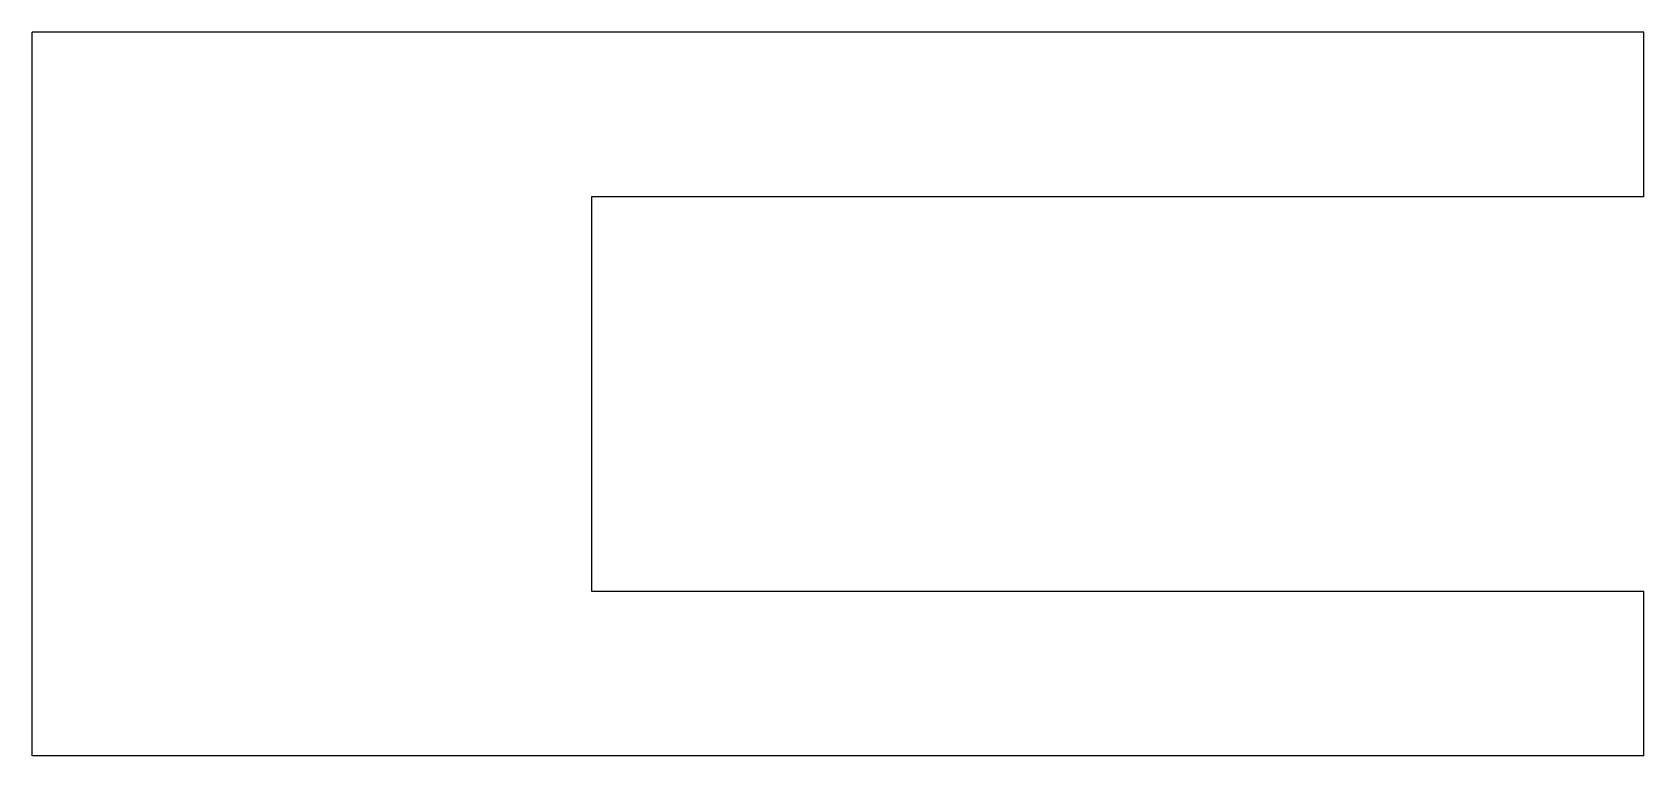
# Model space of a CAD drawing. Header units: metres. Extents: x -37 to 12, y -22 to 0.
import ezdxf

# ---------------------------------------------------------------- set-up
doc = ezdxf.new("R2010")
doc.units = ezdxf.units.M

msp = doc.modelspace()

# ---------------------------------------------------------------- linework, layer by layer
for points in [[(12, 0), (11.02, 0), (10.04, 0), (9.06, 0), (8.08, 0), (7.1, 0), (6.12, 0), (5.14, 0), (4.16, 0), (3.18, 0), (2.2, 0), (1.22, 0), (0.24, 0), (-0.74, 0), (-1.72, 0), (-2.7, 0), (-3.68, 0), (-4.66, 0), (-5.64, 0), (-6.62, 0), (-7.6, 0), (-8.58, 0), (-9.56, 0), (-10.54, 0), (-11.52, 0), (-12.5, 0), (-13.48, 0), (-14.46, 0), (-15.44, 0), (-16.42, 0), (-17.4, 0), (-18.38, 0), (-19.36, 0), (-20.34, 0), (-21.32, 0), (-22.3, 0), (-23.28, 0), (-24.26, 0), (-25.24, 0), (-26.22, 0), (-27.2, 0), (-28.18, 0), (-29.16, 0), (-30.14, 0), (-31.12, 0), (-32.1, 0), (-33.08, 0), (-34.06, 0), (-35.04, 0), (-36.02, 0), (-37, 0)], [(-37, -22), (-37, -21.56), (-37, -21.12), (-37, -20.68), (-37, -20.24), (-37, -19.8), (-37, -19.36), (-37, -18.92), (-37, -18.48), (-37, -18.04), (-37, -17.6), (-37, -17.16), (-37, -16.72), (-37, -16.28), (-37, -15.84), (-37, -15.4), (-37, -14.96), (-37, -14.52), (-37, -14.08), (-37, -13.64), (-37, -13.2), (-37, -12.76), (-37, -12.32), (-37, -11.88), (-37, -11.44), (-37, -11), (-37, -10.56), (-37, -10.12), (-37, -9.68), (-37, -9.24), (-37, -8.8), (-37, -8.36), (-37, -7.92), (-37, -7.48), (-37, -7.04), (-37, -6.6), (-37, -6.16), (-37, -5.72), (-37, -5.28), (-37, -4.84), (-37, -4.4), (-37, -3.96), (-37, -3.52), (-37, -3.08), (-37, -2.64), (-37, -2.2), (-37, -1.76), (-37, -1.32), (-37, -0.88), (-37, -0.44), (-37, 0)], [(12, -5), (12, -4.9), (12, -4.8), (12, -4.7), (12, -4.6), (12, -4.5), (12, -4.4), (12, -4.3), (12, -4.2), (12, -4.1), (12, -4), (12, -3.9), (12, -3.8), (12, -3.7), (12, -3.6), (12, -3.5), (12, -3.4), (12, -3.3), (12, -3.2), (12, -3.1), (12, -3), (12, -2.9), (12, -2.8), (12, -2.7), (12, -2.6), (12, -2.5), (12, -2.4), (12, -2.3), (12, -2.2), (12, -2.1), (12, -2), (12, -1.9), (12, -1.8), (12, -1.7), (12, -1.6), (12, -1.5), (12, -1.4), (12, -1.3), (12, -1.2), (12, -1.1), (12, -1), (12, -0.9), (12, -0.8), (12, -0.7), (12, -0.6), (12, -0.5), (12, -0.4), (12, -0.3), (12, -0.2), (12, -0.1), (12, 0)], [(12, -5), (11.36, -5), (10.72, -5), (10.08, -5), (9.44, -5), (8.8, -5), (8.16, -5), (7.52, -5), (6.88, -5), (6.24, -5), (5.6, -5), (4.96, -5), (4.32, -5), (3.68, -5), (3.04, -5), (2.4, -5), (1.76, -5), (1.12, -5), (0.48, -5), (-0.16, -5), (-0.8, -5), (-1.44, -5), (-2.08, -5), (-2.72, -5), (-3.36, -5), (-4, -5), (-4.64, -5), (-5.28, -5), (-5.92, -5), (-6.56, -5), (-7.2, -5), (-7.84, -5), (-8.48, -5), (-9.12, -5), (-9.76, -5), (-10.4, -5), (-11.04, -5), (-11.68, -5), (-12.32, -5), (-12.96, -5), (-13.6, -5), (-14.24, -5), (-14.88, -5), (-15.52, -5), (-16.16, -5), (-16.8, -5), (-17.44, -5), (-18.08, -5), (-18.72, -5), (-19.36, -5), (-20, -5)], [(-20, -5), (-20, -5.24), (-20, -5.48), (-20, -5.72), (-20, -5.96), (-20, -6.2), (-20, -6.44), (-20, -6.68), (-20, -6.92), (-20, -7.16), (-20, -7.4), (-20, -7.64), (-20, -7.88), (-20, -8.12), (-20, -8.36), (-20, -8.6), (-20, -8.84), (-20, -9.08), (-20, -9.32), (-20, -9.56), (-20, -9.8), (-20, -10.04), (-20, -10.28), (-20, -10.52), (-20, -10.76), (-20, -11), (-20, -11.24), (-20, -11.48), (-20, -11.72), (-20, -11.96), (-20, -12.2), (-20, -12.44), (-20, -12.68), (-20, -12.92), (-20, -13.16), (-20, -13.4), (-20, -13.64), (-20, -13.88), (-20, -14.12), (-20, -14.36), (-20, -14.6), (-20, -14.84), (-20, -15.08), (-20, -15.32), (-20, -15.56), (-20, -15.8), (-20, -16.04), (-20, -16.28), (-20, -16.52), (-20, -16.76), (-20, -17)], [(-20, -17), (-19.36, -17), (-18.72, -17), (-18.08, -17), (-17.44, -17), (-16.8, -17), (-16.16, -17), (-15.52, -17), (-14.88, -17), (-14.24, -17), (-13.6, -17), (-12.96, -17), (-12.32, -17), (-11.68, -17), (-11.04, -17), (-10.4, -17), (-9.76, -17), (-9.12, -17), (-8.48, -17), (-7.84, -17), (-7.2, -17), (-6.56, -17), (-5.92, -17), (-5.28, -17), (-4.64, -17), (-4, -17), (-3.36, -17), (-2.72, -17), (-2.08, -17), (-1.44, -17), (-0.8, -17), (-0.16, -17), (0.48, -17), (1.12, -17), (1.76, -17), (2.4, -17), (3.04, -17), (3.68, -17), (4.32, -17), (4.96, -17), (5.6, -17), (6.24, -17), (6.88, -17), (7.52, -17), (8.16, -17), (8.8, -17), (9.44, -17), (10.08, -17), (10.72, -17), (11.36, -17), (12, -17)], [(12, -22), (12, -21.9), (12, -21.8), (12, -21.7), (12, -21.6), (12, -21.5), (12, -21.4), (12, -21.3), (12, -21.2), (12, -21.1), (12, -21), (12, -20.9), (12, -20.8), (12, -20.7), (12, -20.6), (12, -20.5), (12, -20.4), (12, -20.3), (12, -20.2), (12, -20.1), (12, -20), (12, -19.9), (12, -19.8), (12, -19.7), (12, -19.6), (12, -19.5), (12, -19.4), (12, -19.3), (12, -19.2), (12, -19.1), (12, -19), (12, -18.9), (12, -18.8), (12, -18.7), (12, -18.6), (12, -18.5), (12, -18.4), (12, -18.3), (12, -18.2), (12, -18.1), (12, -18), (12, -17.9), (12, -17.8), (12, -17.7), (12, -17.6), (12, -17.5), (12, -17.4), (12, -17.3), (12, -17.2), (12, -17.1), (12, -17)], [(12, -22), (11.02, -22), (10.04, -22), (9.06, -22), (8.08, -22), (7.1, -22), (6.12, -22), (5.14, -22), (4.16, -22), (3.18, -22), (2.2, -22), (1.22, -22), (0.24, -22), (-0.74, -22), (-1.72, -22), (-2.7, -22), (-3.68, -22), (-4.66, -22), (-5.64, -22), (-6.62, -22), (-7.6, -22), (-8.58, -22), (-9.56, -22), (-10.54, -22), (-11.52, -22), (-12.5, -22), (-13.48, -22), (-14.46, -22), (-15.44, -22), (-16.42, -22), (-17.4, -22), (-18.38, -22), (-19.36, -22), (-20.34, -22), (-21.32, -22), (-22.3, -22), (-23.28, -22), (-24.26, -22), (-25.24, -22), (-26.22, -22), (-27.2, -22), (-28.18, -22), (-29.16, -22), (-30.14, -22), (-31.12, -22), (-32.1, -22), (-33.08, -22), (-34.06, -22), (-35.04, -22), (-36.02, -22), (-37, -22)]]:
    msp.add_lwpolyline(points)

doc.saveas('drawing.dxf')
